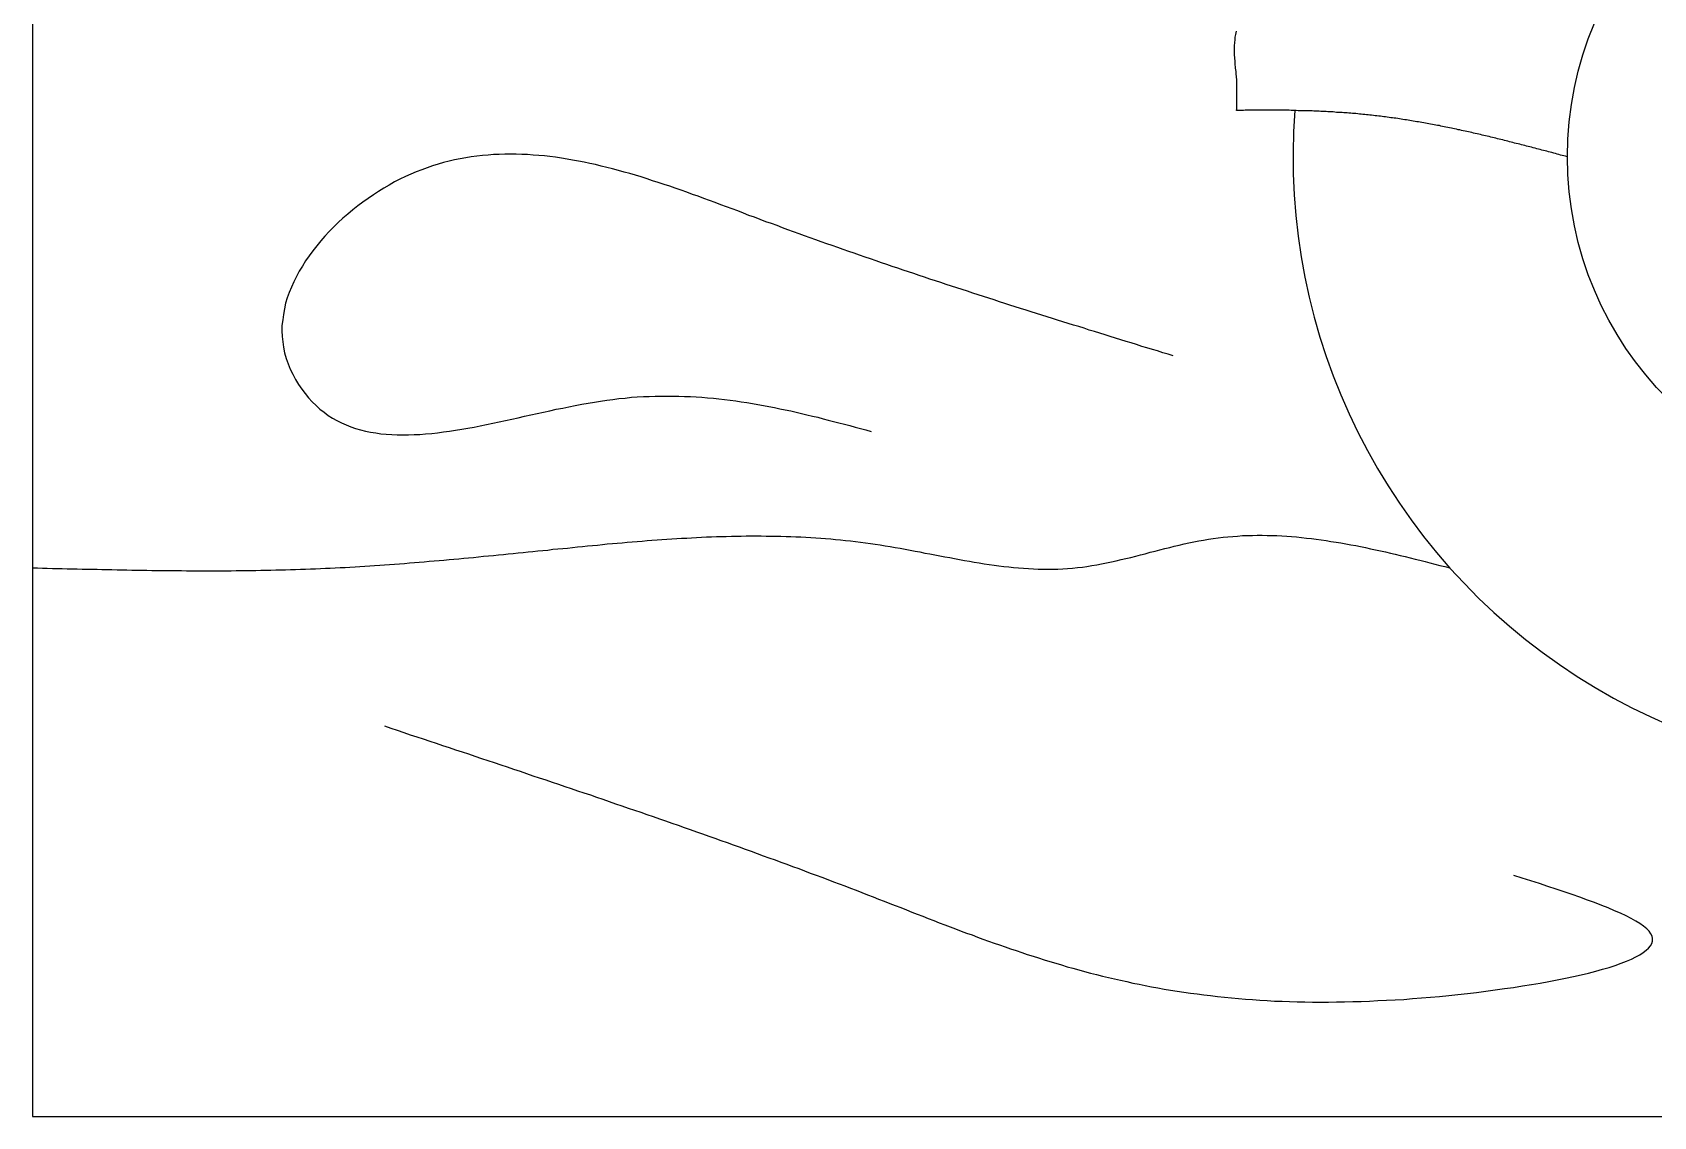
# Model space of a CAD drawing. Extents: x 443 to 1217, y -1921 to -677.
# Drawn here: x 655.26 to 666.77, y -761.3 to -753.61 of the extents above; entities that cross this region are included whole.
import ezdxf

# ---------------------------------------------------------------- set-up
doc = ezdxf.new("R2010")
doc.units = 0
doc.header["$MEASUREMENT"] = 0
for name, color, linetype in [('1', 7, 'CONTINUOUS'), ('3', 8, 'CONTINUOUS'), ('5', 7, 'CONTINUOUS')]:
    doc.layers.add(name, color=color, linetype=linetype)

msp = doc.modelspace()

# ---------------------------------------------------------------- linework, layer by layer
at = {"layer": '1', "color": 2, "linetype": 'Continuous'}
for p, q in [((655.256, -742.752), (655.256, -761.303)), ((655.256, -761.303), (718.33, -761.303))]:
    msp.add_line(p, q, dxfattribs=at)
at = {"layer": '1', "color": 7}
for p, q in [((658.215, -754.521), (658.176, -754.531)), ((658.254, -754.511), (658.215, -754.521)), ((658.294, -754.504), (658.254, -754.511)), ((658.333, -754.496), (658.294, -754.504)), ((658.372, -754.49), (658.333, -754.496)), ((658.412, -754.484), (658.372, -754.49)), ((658.452, -754.48), (658.412, -754.484)), ((658.491, -754.477), (658.452, -754.48)), ((658.531, -754.473), (658.491, -754.477)), ((658.57, -754.472), (658.531, -754.473)), ((658.611, -754.471), (658.57, -754.472)), ((658.651, -754.47), (658.611, -754.471)), ((658.69, -754.471), (658.651, -754.47)), ((658.731, -754.472), (658.69, -754.471)), ((658.771, -754.473), (658.731, -754.472)), ((658.811, -754.477), (658.771, -754.473)), ((658.851, -754.48), (658.811, -754.477)), ((658.891, -754.483), (658.851, -754.48)), ((658.931, -754.488), (658.891, -754.483)), ((658.971, -754.493), (658.931, -754.488)), ((659.012, -754.498), (658.971, -754.493)), ((659.052, -754.505), (659.012, -754.498)), ((659.092, -754.513), (659.052, -754.505)), ((659.134, -754.52), (659.092, -754.513)), ((659.174, -754.528), (659.134, -754.52)), ((659.214, -754.537), (659.174, -754.528)), ((657.904, -754.63), (657.866, -754.649)), ((657.943, -754.613), (657.904, -754.63)), ((657.982, -754.596), (657.943, -754.613)), ((658.02, -754.581), (657.982, -754.596)), ((658.059, -754.567), (658.02, -754.581)), ((658.097, -754.554), (658.059, -754.567)), ((658.137, -754.542), (658.097, -754.554)), ((658.176, -754.531), (658.137, -754.542)), ((659.255, -754.545), (659.214, -754.537)), ((659.295, -754.555), (659.255, -754.545)), ((659.335, -754.565), (659.295, -754.555)), ((659.376, -754.575), (659.335, -754.565)), ((659.417, -754.586), (659.376, -754.575)), ((659.457, -754.598), (659.417, -754.586)), ((659.498, -754.608), (659.457, -754.598)), ((659.538, -754.62), (659.498, -754.608)), ((659.578, -754.632), (659.538, -754.62)), ((659.62, -754.646), (659.578, -754.632)), ((657.714, -754.735), (657.677, -754.759)), ((657.752, -754.712), (657.714, -754.735)), ((657.789, -754.69), (657.752, -754.712)), ((657.827, -754.668), (657.789, -754.69)), ((657.866, -754.649), (657.827, -754.668)), ((659.66, -754.659), (659.62, -754.646)), ((659.7, -754.672), (659.66, -754.659)), ((659.741, -754.685), (659.7, -754.672)), ((659.781, -754.699), (659.741, -754.685)), ((659.821, -754.713), (659.781, -754.699)), ((659.862, -754.727), (659.821, -754.713)), ((659.902, -754.741), (659.862, -754.727)), ((659.942, -754.756), (659.902, -754.741)), ((659.983, -754.77), (659.942, -754.756)), ((657.531, -754.867), (657.496, -754.896)), ((657.567, -754.838), (657.531, -754.867)), ((657.603, -754.811), (657.567, -754.838)), ((657.64, -754.785), (657.603, -754.811)), ((657.677, -754.759), (657.64, -754.785)), ((660.023, -754.785), (659.983, -754.77)), ((660.063, -754.799), (660.023, -754.785)), ((660.104, -754.814), (660.063, -754.799)), ((660.144, -754.83), (660.104, -754.814)), ((660.184, -754.844), (660.144, -754.83)), ((660.224, -754.859), (660.184, -754.844)), ((660.264, -754.874), (660.224, -754.859)), ((657.395, -754.988), (657.364, -755.02)), ((657.428, -754.956), (657.395, -754.988)), ((657.461, -754.926), (657.428, -754.956)), ((657.496, -754.896), (657.461, -754.926)), ((660.304, -754.89), (660.264, -754.874)), ((660.343, -754.905), (660.304, -754.89)), ((660.384, -754.919), (660.343, -754.905)), ((660.424, -754.934), (660.384, -754.919)), ((660.463, -754.95), (660.424, -754.934)), ((660.503, -754.964), (660.463, -754.95)), ((660.543, -754.978), (660.503, -754.964)), ((660.582, -754.993), (660.543, -754.978)), ((657.303, -755.087), (657.275, -755.122)), ((657.333, -755.053), (657.303, -755.087)), ((657.364, -755.02), (657.333, -755.053)), ((660.621, -755.007), (660.582, -754.993)), ((660.661, -755.022), (660.621, -755.007)), ((660.7, -755.036), (660.661, -755.022)), ((660.739, -755.05), (660.7, -755.036)), ((660.778, -755.064), (660.739, -755.05)), ((660.818, -755.078), (660.778, -755.064)), ((660.857, -755.092), (660.818, -755.078)), ((660.896, -755.107), (660.857, -755.092)), ((657.221, -755.192), (657.196, -755.227)), ((657.247, -755.157), (657.221, -755.192)), ((657.275, -755.122), (657.247, -755.157)), ((660.935, -755.12), (660.896, -755.107)), ((660.974, -755.134), (660.935, -755.12)), ((661.013, -755.148), (660.974, -755.134)), ((661.052, -755.161), (661.013, -755.148)), ((661.091, -755.174), (661.052, -755.161)), ((661.129, -755.188), (661.091, -755.174)), ((661.168, -755.201), (661.129, -755.188)), ((661.207, -755.214), (661.168, -755.201)), ((661.246, -755.229), (661.207, -755.214)), ((657.151, -755.302), (657.131, -755.339)), ((657.173, -755.265), (657.151, -755.302)), ((657.196, -755.227), (657.173, -755.265)), ((661.284, -755.242), (661.246, -755.229)), ((661.322, -755.255), (661.284, -755.242)), ((661.361, -755.268), (661.322, -755.255)), ((661.4, -755.281), (661.361, -755.268)), ((661.438, -755.294), (661.4, -755.281)), ((661.476, -755.306), (661.438, -755.294)), ((661.514, -755.319), (661.476, -755.306)), ((661.552, -755.332), (661.514, -755.319)), ((661.591, -755.345), (661.552, -755.332)), ((657.095, -755.414), (657.079, -755.452)), ((657.112, -755.376), (657.095, -755.414)), ((657.131, -755.339), (657.112, -755.376)), ((661.629, -755.357), (661.591, -755.345)), ((661.668, -755.37), (661.629, -755.357)), ((661.706, -755.382), (661.668, -755.37)), ((661.743, -755.395), (661.706, -755.382)), ((661.781, -755.407), (661.743, -755.395)), ((661.819, -755.42), (661.781, -755.407)), ((661.857, -755.432), (661.819, -755.42)), ((661.895, -755.444), (661.857, -755.432)), ((661.934, -755.457), (661.895, -755.444)), ((657.054, -755.529), (657.046, -755.569)), ((657.066, -755.491), (657.054, -755.529)), ((657.079, -755.452), (657.066, -755.491)), ((661.971, -755.469), (661.934, -755.457)), ((662.009, -755.481), (661.971, -755.469)), ((662.047, -755.493), (662.009, -755.481)), ((662.084, -755.505), (662.047, -755.493)), ((662.122, -755.518), (662.084, -755.505)), ((662.16, -755.53), (662.122, -755.518)), ((662.197, -755.542), (662.16, -755.53)), ((662.235, -755.554), (662.197, -755.542)), ((662.272, -755.566), (662.235, -755.554)), ((657.033, -755.647), (657.028, -755.686)), ((657.038, -755.608), (657.033, -755.647)), ((657.046, -755.569), (657.038, -755.608)), ((662.311, -755.578), (662.272, -755.566)), ((662.348, -755.589), (662.311, -755.578)), ((662.386, -755.601), (662.348, -755.589)), ((662.423, -755.613), (662.386, -755.601)), ((662.461, -755.625), (662.423, -755.613)), ((662.498, -755.637), (662.461, -755.625)), ((662.535, -755.649), (662.498, -755.637)), ((662.573, -755.66), (662.535, -755.649)), ((662.61, -755.672), (662.573, -755.66)), ((662.647, -755.684), (662.61, -755.672)), ((657.028, -755.686), (657.027, -755.726)), ((657.027, -755.726), (657.029, -755.765)), ((657.029, -755.765), (657.033, -755.803)), ((662.686, -755.695), (662.647, -755.684)), ((662.723, -755.707), (662.686, -755.695)), ((662.76, -755.719), (662.723, -755.707)), ((662.798, -755.73), (662.76, -755.719)), ((662.835, -755.742), (662.798, -755.73)), ((662.872, -755.754), (662.835, -755.742)), ((662.909, -755.765), (662.872, -755.754)), ((662.947, -755.777), (662.909, -755.765)), ((662.984, -755.788), (662.947, -755.777)), ((663.021, -755.8), (662.984, -755.788)), ((657.033, -755.803), (657.038, -755.842)), ((657.038, -755.842), (657.047, -755.881)), ((657.047, -755.881), (657.058, -755.921)), ((663.058, -755.811), (663.021, -755.8)), ((663.096, -755.823), (663.058, -755.811)), ((663.133, -755.835), (663.096, -755.823)), ((663.17, -755.845), (663.133, -755.835)), ((663.208, -755.857), (663.17, -755.845)), ((663.245, -755.868), (663.208, -755.857)), ((663.283, -755.88), (663.245, -755.868)), ((663.32, -755.891), (663.283, -755.88)), ((663.357, -755.903), (663.32, -755.891)), ((657.058, -755.921), (657.072, -755.959)), ((657.072, -755.959), (657.087, -755.996)), ((657.087, -755.996), (657.105, -756.033)), ((657.105, -756.033), (657.124, -756.07)), ((657.124, -756.07), (657.146, -756.105)), ((657.146, -756.105), (657.168, -756.139)), ((657.168, -756.139), (657.192, -756.17)), ((657.192, -756.17), (657.217, -756.201)), ((657.217, -756.201), (657.243, -756.229)), ((657.243, -756.229), (657.27, -756.256)), ((659.111, -756.255), (659.157, -756.246)), ((659.157, -756.246), (659.201, -756.239)), ((659.201, -756.239), (659.246, -756.231)), ((659.246, -756.231), (659.29, -756.224)), ((659.29, -756.224), (659.334, -756.217)), ((659.334, -756.217), (659.378, -756.212)), ((659.378, -756.212), (659.421, -756.206)), ((659.421, -756.206), (659.465, -756.202)), ((659.465, -756.202), (659.509, -756.197)), ((659.509, -756.197), (659.551, -756.194)), ((659.551, -756.194), (659.594, -756.192)), ((659.594, -756.192), (659.636, -756.19)), ((659.636, -756.19), (659.679, -756.189)), ((659.679, -756.189), (659.721, -756.188)), ((659.721, -756.188), (659.763, -756.188)), ((659.763, -756.188), (659.804, -756.188)), ((659.804, -756.188), (659.845, -756.189)), ((659.845, -756.189), (659.887, -756.19)), ((659.887, -756.19), (659.928, -756.192)), ((659.928, -756.192), (659.969, -756.194)), ((659.969, -756.194), (660.009, -756.196)), ((660.009, -756.196), (660.05, -756.2)), ((660.05, -756.2), (660.091, -756.204)), ((660.091, -756.204), (660.13, -756.207)), ((660.13, -756.207), (660.17, -756.213)), ((660.17, -756.213), (660.211, -756.217)), ((660.211, -756.217), (660.25, -756.223)), ((660.25, -756.223), (660.289, -756.228)), ((660.289, -756.228), (660.329, -756.234)), ((660.329, -756.234), (660.369, -756.241)), ((660.369, -756.241), (660.407, -756.248)), ((660.407, -756.248), (660.446, -756.255)), ((657.27, -756.256), (657.298, -756.28)), ((657.298, -756.28), (657.327, -756.303)), ((657.327, -756.303), (657.356, -756.325)), ((657.356, -756.325), (657.387, -756.345)), ((657.387, -756.345), (657.418, -756.362)), ((657.418, -756.362), (657.45, -756.378)), ((658.57, -756.372), (658.615, -756.362)), ((658.615, -756.362), (658.66, -756.352)), ((658.66, -756.352), (658.704, -756.342)), ((658.704, -756.342), (658.75, -756.331)), ((658.75, -756.331), (658.795, -756.322)), ((658.795, -756.322), (658.841, -756.312)), ((658.841, -756.312), (658.885, -756.302)), ((658.885, -756.302), (658.931, -756.292)), ((658.931, -756.292), (658.976, -756.282)), ((658.976, -756.282), (659.022, -756.273)), ((659.022, -756.273), (659.066, -756.264)), ((659.066, -756.264), (659.111, -756.255)), ((660.446, -756.255), (660.485, -756.262)), ((660.485, -756.262), (660.524, -756.269)), ((660.524, -756.269), (660.563, -756.278)), ((660.563, -756.278), (660.602, -756.286)), ((660.602, -756.286), (660.64, -756.294)), ((660.64, -756.294), (660.678, -756.303)), ((660.678, -756.303), (660.716, -756.312)), ((660.716, -756.312), (660.754, -756.321)), ((660.754, -756.321), (660.794, -756.33)), ((660.794, -756.33), (660.832, -756.339)), ((660.832, -756.339), (660.87, -756.349)), ((660.87, -756.349), (660.907, -756.359)), ((660.907, -756.359), (660.945, -756.369)), ((660.945, -756.369), (660.983, -756.378)), ((657.45, -756.378), (657.483, -756.393)), ((657.483, -756.393), (657.516, -756.407)), ((657.516, -756.407), (657.55, -756.418)), ((657.55, -756.418), (657.585, -756.428)), ((657.585, -756.428), (657.621, -756.437)), ((657.621, -756.437), (657.657, -756.445)), ((657.657, -756.445), (657.694, -756.45)), ((657.694, -756.45), (657.731, -756.456)), ((657.731, -756.456), (657.769, -756.459)), ((657.769, -756.459), (657.807, -756.462)), ((657.807, -756.462), (657.847, -756.463)), ((657.847, -756.463), (657.886, -756.464)), ((657.886, -756.464), (657.926, -756.463)), ((657.926, -756.463), (657.967, -756.462)), ((657.967, -756.462), (658.007, -756.46)), ((658.007, -756.46), (658.048, -756.457)), ((658.048, -756.457), (658.091, -756.454)), ((658.091, -756.454), (658.132, -756.448)), ((658.132, -756.448), (658.175, -756.443)), ((658.175, -756.443), (658.218, -756.437)), ((658.218, -756.437), (658.261, -756.431)), ((658.261, -756.431), (658.304, -756.423)), ((658.304, -756.423), (658.348, -756.415)), ((658.348, -756.415), (658.392, -756.408)), ((658.392, -756.408), (658.436, -756.399)), ((658.436, -756.399), (658.481, -756.39)), ((658.481, -756.39), (658.526, -756.381)), ((658.526, -756.381), (658.57, -756.372)), ((660.983, -756.378), (661.021, -756.388)), ((661.021, -756.388), (661.059, -756.398)), ((661.059, -756.398), (661.097, -756.409)), ((661.097, -756.409), (661.135, -756.419)), ((661.135, -756.419), (661.173, -756.428)), ((661.173, -756.428), (661.211, -756.439)), ((658.775, -757.295), (658.81, -757.291)), ((658.81, -757.291), (658.845, -757.287)), ((658.845, -757.287), (658.881, -757.284)), ((658.881, -757.284), (658.916, -757.281)), ((658.916, -757.281), (658.951, -757.276)), ((658.951, -757.276), (658.987, -757.273)), ((658.987, -757.273), (659.022, -757.27)), ((659.022, -757.27), (659.056, -757.267)), ((659.056, -757.267), (659.091, -757.262)), ((659.091, -757.262), (659.127, -757.259)), ((659.127, -757.259), (659.162, -757.256)), ((659.162, -757.256), (659.197, -757.252)), ((659.197, -757.252), (659.232, -757.249)), ((659.232, -757.249), (659.268, -757.246)), ((659.268, -757.246), (659.303, -757.241)), ((659.303, -757.241), (659.338, -757.238)), ((659.338, -757.238), (659.374, -757.235)), ((659.374, -757.235), (659.408, -757.233)), ((659.408, -757.233), (659.443, -757.23)), ((659.443, -757.23), (659.479, -757.226)), ((659.479, -757.226), (659.514, -757.223)), ((659.514, -757.223), (659.549, -757.22)), ((659.549, -757.22), (659.585, -757.218)), ((659.585, -757.218), (659.62, -757.214)), ((659.62, -757.214), (659.655, -757.212)), ((659.655, -757.212), (659.691, -757.209)), ((659.691, -757.209), (659.726, -757.207)), ((659.726, -757.207), (659.76, -757.204)), ((659.76, -757.204), (659.796, -757.202)), ((659.796, -757.202), (659.831, -757.199)), ((659.831, -757.199), (659.866, -757.198)), ((659.866, -757.198), (659.902, -757.196)), ((659.902, -757.196), (659.937, -757.194)), ((659.937, -757.194), (659.972, -757.191)), ((659.972, -757.191), (660.008, -757.19)), ((660.008, -757.19), (660.043, -757.188)), ((660.043, -757.188), (660.078, -757.187)), ((660.078, -757.187), (660.114, -757.186)), ((660.114, -757.186), (660.148, -757.185)), ((660.148, -757.185), (660.183, -757.184)), ((660.183, -757.184), (660.219, -757.183)), ((660.219, -757.183), (660.254, -757.182)), ((660.254, -757.182), (660.289, -757.182)), ((660.289, -757.182), (660.325, -757.18)), ((660.325, -757.18), (660.36, -757.18)), ((660.36, -757.18), (660.395, -757.18)), ((660.395, -757.18), (660.431, -757.18)), ((660.431, -757.18), (660.466, -757.182)), ((660.466, -757.182), (660.501, -757.182)), ((660.501, -757.182), (660.536, -757.183)), ((660.536, -757.183), (660.571, -757.183)), ((660.571, -757.183), (660.607, -757.184)), ((660.607, -757.184), (660.642, -757.185)), ((660.642, -757.185), (660.677, -757.187)), ((660.677, -757.187), (660.713, -757.188)), ((660.713, -757.188), (660.748, -757.19)), ((660.748, -757.19), (660.783, -757.192)), ((660.783, -757.192), (660.819, -757.195)), ((660.819, -757.195), (660.854, -757.197)), ((660.854, -757.197), (660.888, -757.2)), ((660.888, -757.2), (660.924, -757.202)), ((660.924, -757.202), (660.959, -757.206)), ((660.959, -757.206), (660.994, -757.209)), ((660.994, -757.209), (661.03, -757.213)), ((661.03, -757.213), (661.065, -757.216)), ((661.065, -757.216), (661.1, -757.221)), ((661.1, -757.221), (661.136, -757.225)), ((661.136, -757.225), (661.171, -757.23)), ((661.171, -757.23), (661.206, -757.235)), ((661.206, -757.235), (661.241, -757.239)), ((661.241, -757.239), (661.276, -757.245)), ((661.276, -757.245), (661.311, -757.251)), ((661.311, -757.251), (661.347, -757.257)), ((661.347, -757.257), (661.382, -757.263)), ((661.382, -757.263), (661.417, -757.269)), ((661.417, -757.269), (661.453, -757.275)), ((661.453, -757.275), (661.488, -757.282)), ((661.488, -757.282), (661.523, -757.288)), ((661.523, -757.288), (661.558, -757.295)), ((663.192, -757.297), (663.227, -757.288)), ((663.227, -757.288), (663.261, -757.28)), ((663.261, -757.28), (663.296, -757.271)), ((663.296, -757.271), (663.331, -757.262)), ((663.331, -757.262), (663.364, -757.253)), ((663.364, -757.253), (663.399, -757.246)), ((663.399, -757.246), (663.433, -757.238)), ((663.433, -757.238), (663.468, -757.231)), ((663.468, -757.231), (663.503, -757.223)), ((663.503, -757.223), (663.537, -757.216)), ((663.537, -757.216), (663.572, -757.21)), ((663.572, -757.21), (663.606, -757.204)), ((663.606, -757.204), (663.64, -757.199)), ((663.64, -757.199), (663.675, -757.195)), ((663.675, -757.195), (663.71, -757.19)), ((663.71, -757.19), (663.745, -757.187)), ((663.745, -757.187), (663.779, -757.184)), ((663.779, -757.184), (663.813, -757.182)), ((663.813, -757.182), (663.848, -757.179)), ((663.848, -757.179), (663.883, -757.177)), ((663.883, -757.177), (663.918, -757.177)), ((663.918, -757.177), (663.953, -757.176)), ((663.953, -757.176), (663.988, -757.176)), ((663.988, -757.176), (664.023, -757.177)), ((664.023, -757.177), (664.058, -757.177)), ((664.058, -757.177), (664.092, -757.179)), ((664.092, -757.179), (664.127, -757.18)), ((664.127, -757.18), (664.162, -757.183)), ((664.162, -757.183), (664.197, -757.186)), ((664.197, -757.186), (664.232, -757.188)), ((664.232, -757.188), (664.267, -757.192)), ((664.267, -757.192), (664.302, -757.196)), ((664.302, -757.196), (664.337, -757.2)), ((664.337, -757.2), (664.371, -757.204)), ((664.371, -757.204), (664.406, -757.209)), ((664.406, -757.209), (664.441, -757.214)), ((664.441, -757.214), (664.476, -757.22)), ((664.476, -757.22), (664.512, -757.225)), ((664.512, -757.225), (664.547, -757.231)), ((664.547, -757.231), (664.582, -757.237)), ((664.582, -757.237), (664.617, -757.244)), ((664.617, -757.244), (664.652, -757.25)), ((664.652, -757.25), (664.686, -757.257)), ((664.686, -757.257), (664.722, -757.264)), ((664.722, -757.264), (664.757, -757.272)), ((664.757, -757.272), (664.792, -757.28)), ((664.792, -757.28), (664.827, -757.287)), ((664.827, -757.287), (664.863, -757.295)), ((657.406, -757.407), (657.441, -757.406)), ((657.441, -757.406), (657.476, -757.404)), ((657.476, -757.404), (657.511, -757.402)), ((657.511, -757.402), (657.547, -757.4)), ((657.547, -757.4), (657.582, -757.397)), ((657.582, -757.397), (657.617, -757.395)), ((657.617, -757.395), (657.652, -757.393)), ((657.652, -757.393), (657.686, -757.391)), ((657.686, -757.391), (657.722, -757.389)), ((657.722, -757.389), (657.757, -757.386)), ((657.757, -757.386), (657.792, -757.383)), ((657.792, -757.383), (657.827, -757.381)), ((657.827, -757.381), (657.863, -757.379)), ((657.863, -757.379), (657.898, -757.376)), ((657.898, -757.376), (657.933, -757.373)), ((657.933, -757.373), (657.968, -757.37)), ((657.968, -757.37), (658.003, -757.367)), ((658.003, -757.367), (658.038, -757.365)), ((658.038, -757.365), (658.073, -757.361)), ((658.073, -757.361), (658.108, -757.358)), ((658.108, -757.358), (658.143, -757.355)), ((658.143, -757.355), (658.178, -757.353)), ((658.178, -757.353), (658.214, -757.349)), ((658.214, -757.349), (658.249, -757.346)), ((658.249, -757.346), (658.284, -757.343)), ((658.284, -757.343), (658.319, -757.34)), ((658.319, -757.34), (658.353, -757.336)), ((658.353, -757.336), (658.389, -757.333)), ((658.389, -757.333), (658.424, -757.33)), ((658.424, -757.33), (658.459, -757.325)), ((658.459, -757.325), (658.494, -757.322)), ((658.494, -757.322), (658.529, -757.319)), ((658.529, -757.319), (658.565, -757.316)), ((658.565, -757.316), (658.6, -757.312)), ((658.6, -757.312), (658.635, -757.309)), ((658.635, -757.309), (658.669, -757.305)), ((658.669, -757.305), (658.705, -757.301)), ((658.705, -757.301), (658.74, -757.298)), ((658.74, -757.298), (658.775, -757.295)), ((661.558, -757.295), (661.593, -757.303)), ((661.593, -757.303), (661.628, -757.309)), ((661.628, -757.309), (661.663, -757.316)), ((661.663, -757.316), (661.698, -757.322)), ((661.698, -757.322), (661.734, -757.329)), ((661.734, -757.329), (661.769, -757.335)), ((661.769, -757.335), (661.804, -757.342)), ((661.804, -757.342), (661.839, -757.348)), ((661.839, -757.348), (661.874, -757.355)), ((661.874, -757.355), (661.91, -757.361)), ((661.91, -757.361), (661.944, -757.367)), ((661.944, -757.367), (661.979, -757.372)), ((661.979, -757.372), (662.014, -757.378)), ((662.014, -757.378), (662.049, -757.383)), ((662.049, -757.383), (662.084, -757.389)), ((662.084, -757.389), (662.119, -757.393)), ((662.119, -757.393), (662.154, -757.397)), ((662.154, -757.397), (662.189, -757.401)), ((662.189, -757.401), (662.223, -757.405)), ((662.223, -757.405), (662.258, -757.408)), ((662.641, -757.409), (662.676, -757.406)), ((662.676, -757.406), (662.711, -757.402)), ((662.711, -757.402), (662.744, -757.397)), ((662.744, -757.397), (662.779, -757.392)), ((662.779, -757.392), (662.814, -757.385)), ((662.814, -757.385), (662.848, -757.379)), ((662.848, -757.379), (662.883, -757.372)), ((662.883, -757.372), (662.918, -757.365)), ((662.918, -757.365), (662.951, -757.357)), ((662.951, -757.357), (662.986, -757.349)), ((662.986, -757.349), (663.02, -757.341)), ((663.02, -757.341), (663.055, -757.333)), ((663.055, -757.333), (663.09, -757.324)), ((663.09, -757.324), (663.124, -757.316)), ((663.124, -757.316), (663.158, -757.307)), ((663.158, -757.307), (663.192, -757.297)), ((664.863, -757.295), (664.898, -757.303)), ((664.898, -757.303), (664.933, -757.311)), ((664.933, -757.311), (664.968, -757.32)), ((664.968, -757.32), (665.004, -757.328)), ((665.004, -757.328), (665.038, -757.336)), ((665.038, -757.336), (665.073, -757.345)), ((665.073, -757.345), (665.108, -757.354)), ((665.108, -757.354), (665.144, -757.362)), ((665.144, -757.362), (665.179, -757.371)), ((665.179, -757.371), (665.214, -757.381)), ((665.214, -757.381), (665.249, -757.39)), ((665.249, -757.39), (665.285, -757.398)), ((665.285, -757.398), (665.32, -757.407)), ((655.256, -757.407), (655.292, -757.408)), ((655.292, -757.408), (655.327, -757.409)), ((655.327, -757.409), (655.362, -757.41)), ((655.362, -757.41), (655.398, -757.412)), ((655.398, -757.412), (655.433, -757.412)), ((655.433, -757.412), (655.468, -757.413)), ((655.468, -757.413), (655.504, -757.414)), ((655.504, -757.414), (655.538, -757.415)), ((655.538, -757.415), (655.574, -757.415)), ((655.574, -757.415), (655.609, -757.416)), ((655.609, -757.416), (655.644, -757.417)), ((655.644, -757.417), (655.68, -757.418)), ((655.68, -757.418), (655.715, -757.418)), ((655.715, -757.418), (655.75, -757.419)), ((655.75, -757.419), (655.786, -757.42)), ((655.786, -757.42), (655.821, -757.42)), ((655.821, -757.42), (655.857, -757.421)), ((655.857, -757.421), (655.892, -757.421)), ((655.892, -757.421), (655.926, -757.422)), ((655.926, -757.422), (655.962, -757.423)), ((655.962, -757.423), (655.997, -757.423)), ((655.997, -757.423), (656.032, -757.425)), ((656.032, -757.425), (656.068, -757.425)), ((656.068, -757.425), (656.103, -757.426)), ((656.103, -757.426), (656.138, -757.426)), ((656.138, -757.426), (656.174, -757.426)), ((656.174, -757.426), (656.209, -757.427)), ((656.209, -757.427), (656.245, -757.427)), ((656.245, -757.427), (656.28, -757.427)), ((656.28, -757.427), (656.314, -757.427)), ((656.314, -757.427), (656.35, -757.428)), ((656.35, -757.428), (656.385, -757.428)), ((656.385, -757.428), (656.42, -757.428)), ((656.42, -757.428), (656.456, -757.428)), ((656.456, -757.428), (656.491, -757.428)), ((656.491, -757.428), (656.526, -757.428)), ((656.526, -757.428), (656.562, -757.428)), ((656.562, -757.428), (656.597, -757.428)), ((656.597, -757.428), (656.632, -757.428)), ((656.632, -757.428), (656.667, -757.428)), ((656.667, -757.428), (656.702, -757.427)), ((656.702, -757.427), (656.737, -757.427)), ((656.737, -757.427), (656.773, -757.427)), ((656.773, -757.427), (656.808, -757.426)), ((656.808, -757.426), (656.843, -757.426)), ((656.843, -757.426), (656.878, -757.425)), ((656.878, -757.425), (656.914, -757.425)), ((656.914, -757.425), (656.949, -757.423)), ((656.949, -757.423), (656.984, -757.422)), ((656.984, -757.422), (657.02, -757.421)), ((657.02, -757.421), (657.054, -757.421)), ((657.054, -757.421), (657.089, -757.42)), ((657.089, -757.42), (657.124, -757.419)), ((657.124, -757.419), (657.16, -757.418)), ((657.16, -757.418), (657.195, -757.417)), ((657.195, -757.417), (657.23, -757.415)), ((657.23, -757.415), (657.266, -757.414)), ((657.266, -757.414), (657.301, -757.413)), ((657.301, -757.413), (657.336, -757.41)), ((657.336, -757.41), (657.37, -757.409)), ((657.37, -757.409), (657.406, -757.407)), ((662.258, -757.408), (662.293, -757.41)), ((662.293, -757.41), (662.328, -757.413)), ((662.328, -757.413), (662.363, -757.415)), ((662.363, -757.415), (662.398, -757.416)), ((662.398, -757.416), (662.433, -757.417)), ((662.433, -757.417), (662.468, -757.417)), ((662.468, -757.417), (662.502, -757.417)), ((662.502, -757.417), (662.537, -757.416)), ((662.537, -757.416), (662.572, -757.415)), ((662.572, -757.415), (662.606, -757.413)), ((662.606, -757.413), (662.641, -757.409)), ((657.755, -758.53), (657.801, -758.546)), ((657.801, -758.546), (657.847, -758.561)), ((657.847, -758.561), (657.894, -758.577)), ((657.894, -758.577), (657.939, -758.592)), ((657.939, -758.592), (657.985, -758.607)), ((657.985, -758.607), (658.031, -758.622)), ((658.031, -758.622), (658.077, -758.638)), ((658.077, -758.638), (658.123, -758.653)), ((658.123, -758.653), (658.169, -758.668)), ((658.169, -758.668), (658.215, -758.683)), ((658.215, -758.683), (658.261, -758.699)), ((658.261, -758.699), (658.307, -758.714)), ((658.307, -758.714), (658.352, -758.729)), ((658.352, -758.729), (658.398, -758.744)), ((658.398, -758.744), (658.444, -758.76)), ((658.444, -758.76), (658.49, -758.775)), ((658.49, -758.775), (658.535, -758.79)), ((658.535, -758.79), (658.581, -758.805)), ((658.581, -758.805), (658.627, -758.821)), ((658.627, -758.821), (658.673, -758.837)), ((658.673, -758.837), (658.719, -758.852)), ((658.719, -758.852), (658.764, -758.868)), ((658.764, -758.868), (658.81, -758.883)), ((658.81, -758.883), (658.855, -758.898)), ((658.855, -758.898), (658.901, -758.913)), ((658.901, -758.913), (658.946, -758.929)), ((658.946, -758.929), (658.991, -758.944)), ((658.991, -758.944), (659.037, -758.959)), ((659.037, -758.959), (659.081, -758.974)), ((659.081, -758.974), (659.127, -758.99)), ((659.127, -758.99), (659.172, -759.005)), ((659.172, -759.005), (659.218, -759.02)), ((659.218, -759.02), (659.262, -759.035)), ((659.262, -759.035), (659.307, -759.051)), ((659.307, -759.051), (659.352, -759.067)), ((659.352, -759.067), (659.396, -759.082)), ((659.396, -759.082), (659.441, -759.097)), ((659.441, -759.097), (659.486, -759.113)), ((659.486, -759.113), (659.53, -759.128)), ((659.53, -759.128), (659.575, -759.143)), ((659.575, -759.143), (659.619, -759.158)), ((659.619, -759.158), (659.663, -759.174)), ((659.663, -759.174), (659.708, -759.189)), ((659.708, -759.189), (659.752, -759.204)), ((659.752, -759.204), (659.796, -759.22)), ((659.796, -759.22), (659.84, -759.235)), ((659.84, -759.235), (659.884, -759.251)), ((659.884, -759.251), (659.927, -759.266)), ((659.927, -759.266), (659.971, -759.282)), ((659.971, -759.282), (660.014, -759.297)), ((660.014, -759.297), (660.058, -759.312)), ((660.058, -759.312), (660.102, -759.327)), ((660.102, -759.327), (660.145, -759.343)), ((660.145, -759.343), (660.188, -759.358)), ((660.188, -759.358), (660.231, -759.373)), ((660.231, -759.373), (660.274, -759.388)), ((660.274, -759.388), (660.316, -759.405)), ((660.316, -759.405), (660.359, -759.42)), ((660.359, -759.42), (660.401, -759.435)), ((660.401, -759.435), (660.444, -759.451)), ((660.444, -759.451), (660.486, -759.466)), ((660.486, -759.466), (660.529, -759.481)), ((660.529, -759.481), (660.571, -759.496)), ((660.571, -759.496), (660.613, -759.512)), ((660.613, -759.512), (660.654, -759.528)), ((660.654, -759.528), (660.697, -759.543)), ((660.697, -759.543), (660.738, -759.558)), ((660.738, -759.558), (660.779, -759.574)), ((660.779, -759.574), (660.821, -759.589)), ((660.821, -759.589), (660.861, -759.604)), ((665.835, -759.611), (665.774, -759.591)), ((660.861, -759.604), (660.903, -759.619)), ((660.903, -759.619), (660.943, -759.636)), ((660.943, -759.636), (660.984, -759.651)), ((660.984, -759.651), (661.025, -759.666)), ((661.025, -759.666), (661.065, -759.682)), ((661.065, -759.682), (661.105, -759.697)), ((661.105, -759.697), (661.146, -759.712)), ((665.896, -759.63), (665.835, -759.611)), ((665.956, -759.649), (665.896, -759.63)), ((666.016, -759.669), (665.956, -759.649)), ((666.075, -759.688), (666.016, -759.669)), ((666.133, -759.708), (666.075, -759.688)), ((666.189, -759.727), (666.133, -759.708)), ((661.146, -759.712), (661.185, -759.728)), ((661.185, -759.728), (661.225, -759.744)), ((661.225, -759.744), (661.264, -759.759)), ((661.264, -759.759), (661.305, -759.774)), ((661.305, -759.774), (661.344, -759.79)), ((661.344, -759.79), (661.383, -759.805)), ((661.383, -759.805), (661.422, -759.82)), ((661.422, -759.82), (661.462, -759.835)), ((666.244, -759.746), (666.189, -759.727)), ((666.297, -759.766), (666.244, -759.746)), ((666.348, -759.784), (666.297, -759.766)), ((666.399, -759.804), (666.348, -759.784)), ((666.445, -759.822), (666.399, -759.804)), ((666.49, -759.842), (666.445, -759.822)), ((661.462, -759.835), (661.501, -759.851)), ((661.501, -759.851), (661.539, -759.866)), ((661.539, -759.866), (661.578, -759.881)), ((661.578, -759.881), (661.617, -759.896)), ((661.617, -759.896), (661.656, -759.912)), ((661.656, -759.912), (661.695, -759.927)), ((661.695, -759.927), (661.734, -759.941)), ((666.533, -759.86), (666.49, -759.842)), ((666.572, -759.879), (666.533, -759.86)), ((666.608, -759.897), (666.572, -759.879)), ((666.64, -759.916), (666.608, -759.897)), ((666.67, -759.933), (666.64, -759.916)), ((666.696, -759.952), (666.67, -759.933)), ((661.734, -759.941), (661.772, -759.956)), ((661.772, -759.956), (661.811, -759.97)), ((661.811, -759.97), (661.851, -759.986)), ((661.851, -759.986), (661.889, -760)), ((661.889, -760), (661.928, -760.014)), ((661.928, -760.014), (661.967, -760.029)), ((661.967, -760.029), (662.005, -760.043)), ((662.005, -760.043), (662.045, -760.058)), ((666.718, -759.97), (666.696, -759.952)), ((666.735, -759.988), (666.718, -759.97)), ((666.748, -760.005), (666.735, -759.988)), ((666.757, -760.023), (666.748, -760.005)), ((666.76, -760.04), (666.757, -760.023)), ((666.76, -760.058), (666.76, -760.04)), ((662.045, -760.058), (662.084, -760.071)), ((662.084, -760.071), (662.123, -760.085)), ((662.123, -760.085), (662.162, -760.099)), ((662.162, -760.099), (662.202, -760.112)), ((662.202, -760.112), (662.241, -760.125)), ((662.241, -760.125), (662.281, -760.139)), ((662.281, -760.139), (662.32, -760.152)), ((662.32, -760.152), (662.361, -760.164)), ((662.361, -760.164), (662.4, -760.177)), ((666.64, -760.17), (666.669, -760.155)), ((666.669, -760.155), (666.694, -760.139)), ((666.694, -760.139), (666.715, -760.123)), ((666.715, -760.123), (666.732, -760.107)), ((666.732, -760.107), (666.746, -760.09)), ((666.746, -760.09), (666.755, -760.074)), ((666.755, -760.074), (666.76, -760.058)), ((662.4, -760.177), (662.44, -760.191)), ((662.44, -760.191), (662.481, -760.203)), ((662.481, -760.203), (662.522, -760.215)), ((662.522, -760.215), (662.562, -760.227)), ((662.562, -760.227), (662.603, -760.239)), ((662.603, -760.239), (662.644, -760.25)), ((662.644, -760.25), (662.686, -760.262)), ((662.686, -760.262), (662.727, -760.273)), ((662.727, -760.273), (662.769, -760.284)), ((666.306, -760.284), (666.356, -760.271)), ((666.356, -760.271), (666.405, -760.257)), ((666.405, -760.257), (666.451, -760.244)), ((666.451, -760.244), (666.494, -760.23)), ((666.494, -760.23), (666.536, -760.215)), ((666.536, -760.215), (666.574, -760.2)), ((666.574, -760.2), (666.609, -760.185)), ((666.609, -760.185), (666.64, -760.17)), ((662.769, -760.284), (662.811, -760.295)), ((662.811, -760.295), (662.853, -760.306)), ((662.853, -760.306), (662.896, -760.316)), ((662.896, -760.316), (662.939, -760.326)), ((662.939, -760.326), (662.982, -760.336)), ((662.982, -760.336), (663.026, -760.345)), ((663.026, -760.345), (663.069, -760.355)), ((663.069, -760.355), (663.114, -760.364)), ((663.114, -760.364), (663.157, -760.373)), ((663.157, -760.373), (663.202, -760.381)), ((663.202, -760.381), (663.248, -760.39)), ((663.248, -760.39), (663.293, -760.398)), ((663.293, -760.398), (663.338, -760.405)), ((665.642, -760.404), (665.708, -760.395)), ((665.708, -760.395), (665.772, -760.386)), ((665.772, -760.386), (665.836, -760.376)), ((665.836, -760.376), (665.899, -760.366)), ((665.899, -760.366), (665.962, -760.355)), ((665.962, -760.355), (666.023, -760.344)), ((666.023, -760.344), (666.082, -760.333)), ((666.082, -760.333), (666.141, -760.321)), ((666.141, -760.321), (666.198, -760.309)), ((666.198, -760.309), (666.252, -760.296)), ((666.252, -760.296), (666.306, -760.284)), ((663.338, -760.405), (663.385, -760.413)), ((663.385, -760.413), (663.431, -760.419)), ((663.431, -760.419), (663.479, -760.426)), ((663.479, -760.426), (663.526, -760.432)), ((663.526, -760.432), (663.574, -760.439)), ((663.574, -760.439), (663.622, -760.444)), ((663.622, -760.444), (663.671, -760.45)), ((663.671, -760.45), (663.72, -760.455)), ((663.72, -760.455), (663.769, -760.461)), ((663.769, -760.461), (663.819, -760.465)), ((663.819, -760.465), (663.869, -760.47)), ((663.869, -760.47), (663.92, -760.473)), ((663.92, -760.473), (663.971, -760.476)), ((663.971, -760.476), (664.024, -760.479)), ((664.024, -760.479), (664.076, -760.483)), ((664.076, -760.483), (664.13, -760.485)), ((664.13, -760.485), (664.183, -760.486)), ((664.183, -760.486), (664.236, -760.488)), ((664.236, -760.488), (664.291, -760.489)), ((664.291, -760.489), (664.346, -760.49)), ((664.346, -760.49), (664.402, -760.49)), ((664.402, -760.49), (664.459, -760.49)), ((664.459, -760.49), (664.515, -760.489)), ((664.515, -760.489), (664.573, -760.489)), ((664.573, -760.489), (664.631, -760.487)), ((664.631, -760.487), (664.69, -760.486)), ((664.69, -760.486), (664.749, -760.484)), ((664.749, -760.484), (664.81, -760.48)), ((664.81, -760.48), (664.87, -760.477)), ((664.87, -760.477), (664.931, -760.474)), ((664.931, -760.474), (664.993, -760.471)), ((664.993, -760.471), (665.056, -760.465)), ((665.056, -760.465), (665.119, -760.461)), ((665.119, -760.461), (665.183, -760.455)), ((665.183, -760.455), (665.248, -760.45)), ((665.248, -760.45), (665.313, -760.443)), ((665.313, -760.443), (665.378, -760.436)), ((665.378, -760.436), (665.445, -760.429)), ((665.445, -760.429), (665.51, -760.422)), ((665.51, -760.422), (665.577, -760.413)), ((665.577, -760.413), (665.642, -760.404))]:
    msp.add_line(p, q, dxfattribs=at)
at = {"layer": '3', "color": 3}
for p, q in [((663.803, -753.609), (663.805, -753.598)), ((663.791, -753.706), (663.792, -753.695)), ((663.791, -753.717), (663.791, -753.706)), ((663.791, -753.728), (663.791, -753.717)), ((663.792, -753.695), (663.793, -753.684)), ((663.793, -753.673), (663.795, -753.663)), ((663.793, -753.684), (663.793, -753.673)), ((663.795, -753.663), (663.796, -753.652)), ((663.796, -753.652), (663.797, -753.641)), ((663.797, -753.641), (663.799, -753.63)), ((663.799, -753.63), (663.8, -753.62)), ((663.8, -753.62), (663.803, -753.609)), ((663.791, -753.739), (663.791, -753.728)), ((663.791, -753.75), (663.791, -753.739)), ((663.792, -753.761), (663.791, -753.75)), ((663.792, -753.771), (663.792, -753.761)), ((663.793, -753.782), (663.792, -753.771)), ((663.794, -753.793), (663.793, -753.782)), ((663.795, -753.805), (663.794, -753.793)), ((663.795, -753.816), (663.795, -753.805)), ((663.796, -753.827), (663.795, -753.816)), ((663.797, -753.838), (663.796, -753.827)), ((663.798, -753.849), (663.797, -753.838)), ((663.799, -753.861), (663.798, -753.849)), ((663.801, -753.872), (663.799, -753.861)), ((663.803, -753.883), (663.801, -753.872)), ((663.803, -753.894), (663.803, -753.883)), ((663.804, -753.904), (663.803, -753.894)), ((663.805, -753.916), (663.804, -753.904)), ((663.806, -753.927), (663.805, -753.916)), ((663.807, -753.938), (663.806, -753.927)), ((663.807, -753.949), (663.807, -753.938)), ((663.808, -753.961), (663.807, -753.949)), ((663.808, -753.972), (663.808, -753.961)), ((663.808, -753.983), (663.808, -753.972)), ((663.809, -753.994), (663.808, -753.983)), ((663.809, -754.005), (663.809, -753.994)), ((663.809, -754.017), (663.809, -754.005)), ((663.809, -754.028), (663.809, -754.017)), ((663.809, -754.038), (663.809, -754.028)), ((663.809, -754.049), (663.809, -754.038)), ((663.809, -754.06), (663.809, -754.049)), ((663.809, -754.072), (663.809, -754.06)), ((663.806, -754.161), (663.807, -754.15)), ((663.819, -754.161), (663.806, -754.161)), ((663.807, -754.128), (663.808, -754.116)), ((663.807, -754.139), (663.807, -754.128)), ((663.807, -754.15), (663.807, -754.139)), ((663.808, -754.083), (663.809, -754.072)), ((663.808, -754.094), (663.808, -754.083)), ((663.808, -754.105), (663.808, -754.094)), ((663.808, -754.116), (663.808, -754.105)), ((663.831, -754.161), (663.819, -754.161)), ((663.844, -754.161), (663.831, -754.161)), ((663.856, -754.161), (663.844, -754.161)), ((663.868, -754.159), (663.856, -754.161)), ((663.881, -754.159), (663.868, -754.159)), ((663.893, -754.159), (663.881, -754.159)), ((663.906, -754.159), (663.893, -754.159)), ((663.918, -754.159), (663.906, -754.159)), ((663.931, -754.159), (663.918, -754.159)), ((663.943, -754.159), (663.931, -754.159)), ((663.956, -754.159), (663.943, -754.159)), ((663.968, -754.159), (663.956, -754.159)), ((663.98, -754.159), (663.968, -754.159)), ((663.993, -754.159), (663.98, -754.159)), ((664.005, -754.159), (663.993, -754.159)), ((664.018, -754.159), (664.005, -754.159)), ((664.03, -754.159), (664.018, -754.159)), ((664.043, -754.159), (664.03, -754.159)), ((664.055, -754.159), (664.043, -754.159)), ((664.067, -754.159), (664.055, -754.159)), ((664.08, -754.159), (664.067, -754.159)), ((664.092, -754.159), (664.08, -754.159)), ((664.106, -754.159), (664.092, -754.159)), ((664.118, -754.159), (664.106, -754.159)), ((664.131, -754.159), (664.118, -754.159)), ((664.143, -754.159), (664.131, -754.159)), ((664.156, -754.159), (664.143, -754.159)), ((664.168, -754.159), (664.156, -754.159)), ((664.18, -754.159), (664.168, -754.159)), ((664.193, -754.161), (664.18, -754.159)), ((664.205, -754.161), (664.193, -754.161)), ((664.218, -754.161), (664.205, -754.161)), ((664.23, -754.161), (664.218, -754.161)), ((664.243, -754.162), (664.23, -754.161)), ((664.255, -754.162), (664.243, -754.162)), ((664.268, -754.162), (664.255, -754.162)), ((664.28, -754.162), (664.268, -754.162)), ((664.292, -754.163), (664.28, -754.162)), ((664.305, -754.163), (664.292, -754.163)), ((664.317, -754.163), (664.305, -754.163)), ((664.33, -754.164), (664.317, -754.163)), ((664.342, -754.164), (664.33, -754.164)), ((664.355, -754.165), (664.342, -754.164)), ((664.367, -754.165), (664.355, -754.165)), ((664.379, -754.166), (664.367, -754.165)), ((664.392, -754.166), (664.379, -754.166)), ((664.404, -754.167), (664.392, -754.166)), ((664.417, -754.167), (664.404, -754.167)), ((664.429, -754.168), (664.417, -754.167)), ((664.442, -754.168), (664.429, -754.168)), ((664.454, -754.169), (664.442, -754.168)), ((664.467, -754.17), (664.454, -754.169)), ((664.479, -754.17), (664.467, -754.17)), ((664.491, -754.171), (664.479, -754.17)), ((664.504, -754.173), (664.491, -754.171)), ((664.516, -754.174), (664.504, -754.173)), ((664.529, -754.174), (664.516, -754.174)), ((664.541, -754.175), (664.529, -754.174)), ((664.555, -754.176), (664.541, -754.175)), ((664.567, -754.177), (664.555, -754.176)), ((664.579, -754.178), (664.567, -754.177)), ((664.592, -754.178), (664.579, -754.178)), ((664.604, -754.179), (664.592, -754.178)), ((664.617, -754.18), (664.604, -754.179)), ((664.629, -754.181), (664.617, -754.18)), ((664.641, -754.182), (664.629, -754.181)), ((664.654, -754.183), (664.641, -754.182)), ((664.666, -754.185), (664.654, -754.183)), ((664.679, -754.186), (664.666, -754.185)), ((664.691, -754.187), (664.679, -754.186)), ((664.703, -754.188), (664.691, -754.187)), ((664.716, -754.19), (664.703, -754.188)), ((664.728, -754.191), (664.716, -754.19)), ((664.741, -754.192), (664.728, -754.191)), ((664.753, -754.193), (664.741, -754.192)), ((664.765, -754.194), (664.753, -754.193)), ((664.778, -754.197), (664.765, -754.194)), ((664.79, -754.198), (664.778, -754.197)), ((664.802, -754.199), (664.79, -754.198)), ((664.815, -754.201), (664.802, -754.199)), ((664.827, -754.202), (664.815, -754.201)), ((664.839, -754.203), (664.827, -754.202)), ((664.852, -754.205), (664.839, -754.203)), ((664.864, -754.206), (664.852, -754.205)), ((664.876, -754.209), (664.864, -754.206)), ((664.889, -754.21), (664.876, -754.209)), ((664.901, -754.212), (664.889, -754.21)), ((664.913, -754.213), (664.901, -754.212)), ((664.926, -754.215), (664.913, -754.213)), ((664.938, -754.216), (664.926, -754.215)), ((664.95, -754.218), (664.938, -754.216)), ((664.963, -754.22), (664.95, -754.218)), ((664.975, -754.222), (664.963, -754.22)), ((664.987, -754.224), (664.975, -754.222)), ((665, -754.226), (664.987, -754.224)), ((665.012, -754.228), (665, -754.226)), ((665.024, -754.229), (665.012, -754.228)), ((665.036, -754.231), (665.024, -754.229)), ((665.049, -754.234), (665.036, -754.231)), ((665.061, -754.236), (665.049, -754.234)), ((665.073, -754.238), (665.061, -754.236)), ((665.086, -754.24), (665.073, -754.238)), ((665.098, -754.242), (665.086, -754.24)), ((665.11, -754.243), (665.098, -754.242)), ((665.122, -754.246), (665.11, -754.243)), ((665.135, -754.248), (665.122, -754.246)), ((665.147, -754.25), (665.135, -754.248)), ((665.159, -754.252), (665.147, -754.25)), ((665.171, -754.255), (665.159, -754.252)), ((665.183, -754.258), (665.171, -754.255)), ((665.196, -754.26), (665.183, -754.258)), ((665.208, -754.262), (665.196, -754.26)), ((665.22, -754.264), (665.208, -754.262)), ((665.232, -754.266), (665.22, -754.264)), ((665.246, -754.268), (665.232, -754.266)), ((665.257, -754.272), (665.246, -754.268)), ((665.269, -754.274), (665.257, -754.272)), ((665.281, -754.276), (665.269, -754.274)), ((665.293, -754.278), (665.281, -754.276)), ((665.307, -754.282), (665.293, -754.278)), ((665.319, -754.284), (665.307, -754.282)), ((665.331, -754.286), (665.319, -754.284)), ((665.342, -754.289), (665.331, -754.286)), ((665.354, -754.291), (665.342, -754.289)), ((665.368, -754.294), (665.354, -754.291)), ((665.38, -754.297), (665.368, -754.294)), ((665.392, -754.299), (665.38, -754.297)), ((665.404, -754.302), (665.392, -754.299)), ((665.416, -754.304), (665.404, -754.302)), ((665.428, -754.307), (665.416, -754.304)), ((665.441, -754.31), (665.428, -754.307)), ((665.453, -754.312), (665.441, -754.31)), ((665.465, -754.315), (665.453, -754.312)), ((665.477, -754.317), (665.465, -754.315)), ((665.489, -754.321), (665.477, -754.317)), ((665.501, -754.324), (665.489, -754.321)), ((665.514, -754.326), (665.501, -754.324)), ((665.526, -754.329), (665.514, -754.326)), ((665.538, -754.332), (665.526, -754.329)), ((665.55, -754.335), (665.538, -754.332)), ((665.562, -754.337), (665.55, -754.335)), ((665.574, -754.34), (665.562, -754.337)), ((665.586, -754.344), (665.574, -754.34)), ((665.599, -754.346), (665.586, -754.344)), ((665.611, -754.349), (665.599, -754.346)), ((665.623, -754.352), (665.611, -754.349)), ((665.635, -754.355), (665.623, -754.352)), ((665.647, -754.358), (665.635, -754.355)), ((665.659, -754.361), (665.647, -754.358)), ((665.671, -754.364), (665.659, -754.361)), ((665.683, -754.367), (665.671, -754.364)), ((665.696, -754.37), (665.683, -754.367)), ((665.708, -754.373), (665.696, -754.37)), ((665.72, -754.376), (665.708, -754.373)), ((665.732, -754.379), (665.72, -754.376)), ((665.744, -754.382), (665.732, -754.379)), ((665.756, -754.385), (665.744, -754.382)), ((665.768, -754.388), (665.756, -754.385)), ((665.78, -754.392), (665.768, -754.388)), ((665.792, -754.394), (665.78, -754.392)), ((665.805, -754.397), (665.792, -754.394)), ((665.817, -754.4), (665.805, -754.397)), ((665.829, -754.404), (665.817, -754.4)), ((665.841, -754.407), (665.829, -754.404)), ((665.853, -754.41), (665.841, -754.407)), ((665.865, -754.413), (665.853, -754.41)), ((665.877, -754.416), (665.865, -754.413)), ((665.888, -754.419), (665.877, -754.416)), ((665.9, -754.422), (665.888, -754.419)), ((665.912, -754.425), (665.9, -754.422)), ((665.926, -754.429), (665.912, -754.425)), ((665.938, -754.432), (665.926, -754.429)), ((665.95, -754.435), (665.938, -754.432)), ((665.962, -754.438), (665.95, -754.435)), ((665.974, -754.442), (665.962, -754.438)), ((665.985, -754.445), (665.974, -754.442)), ((665.997, -754.447), (665.985, -754.445)), ((666.009, -754.45), (665.997, -754.447)), ((666.021, -754.454), (666.009, -754.45)), ((666.033, -754.457), (666.021, -754.454)), ((666.045, -754.46), (666.033, -754.457)), ((666.059, -754.464), (666.045, -754.46)), ((666.07, -754.467), (666.059, -754.464)), ((666.082, -754.47), (666.07, -754.467)), ((666.094, -754.473), (666.082, -754.47)), ((666.106, -754.477), (666.094, -754.473)), ((666.118, -754.48), (666.106, -754.477)), ((666.13, -754.483), (666.118, -754.48)), ((666.142, -754.486), (666.13, -754.483)), ((666.154, -754.49), (666.142, -754.486))]:
    msp.add_line(p, q, dxfattribs=at)
at = {"layer": '3', "color": 3, "linetype": 'Continuous'}
msp.add_arc((668.59, -754.489), 4.383, 175.6981, 298.9385, dxfattribs=at)
at = {"layer": '5', "color": 7, "linetype": 'Continuous'}
msp.add_circle((668.59, -754.489), 2.435, dxfattribs=at)

doc.saveas('drawing.dxf')
